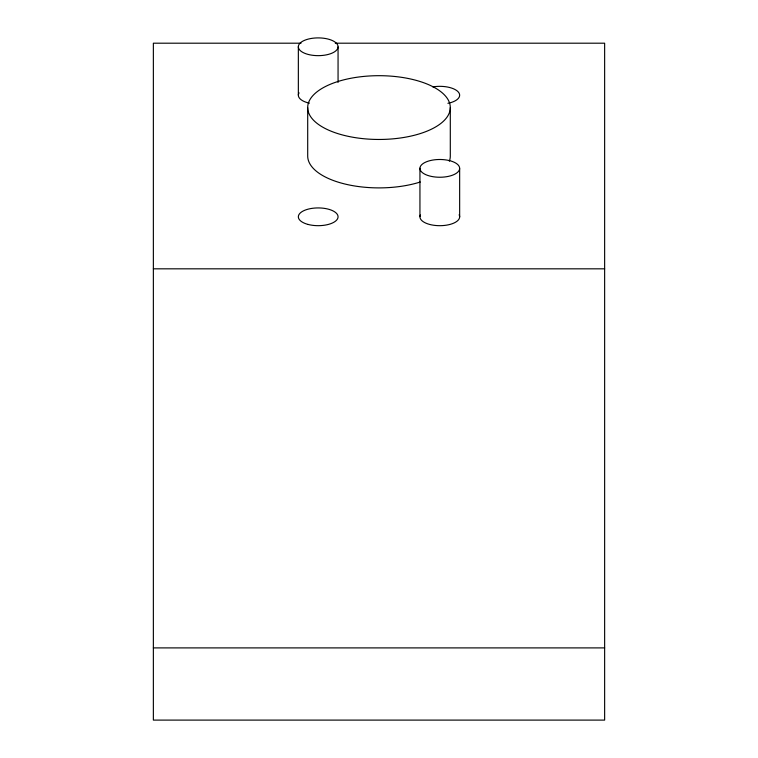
<?xml version="1.0" encoding="UTF-8"?>
<svg xmlns="http://www.w3.org/2000/svg" width="758" height="758" viewBox="0 0 758 758"><rect width="100%" height="100%" fill="white"/><g stroke="black" fill="none" stroke-linecap="round" stroke-linejoin="round"><path stroke-width="1.14" d="M301.03 43.197L153.362 43.197L153.362 720.1L604.638 720.1L604.638 43.197L335.292 43.197M153.362 268.825L604.638 268.825M153.362 647.9L604.638 647.9M459.651 168.541A19.86 8.878 0 0 1 429.54 175.97A19.86 8.878 0 0 1 430.203 160.592A19.86 8.878 0 0 1 459.651 168.541L459.651 216.977M450.299 107.579A71.299 31.883 0 0 1 343.346 135.189A71.299 31.883 0 0 1 343.346 79.96A71.299 31.883 0 0 1 450.299 107.579L450.299 156.006A71.299 31.883 0 0 1 449.342 161.208M419.941 168.2L419.941 216.636M338.059 46.949A19.86 8.878 0 0 1 307.947 54.377A19.86 8.878 0 0 1 308.61 38.999A19.86 8.878 0 0 1 338.059 46.949L338.059 82.395M307.701 107.579L307.701 156.006A71.299 31.883 0 0 0 346.264 184.336A71.299 31.883 0 0 0 420.245 182.015M298.349 46.608L298.349 95.044M459.121 214.76A19.86 8.878 0 0 1 440.038 225.685A19.86 8.878 0 0 1 420.368 214.978M432.818 86.895A19.86 8.878 0 0 1 458.154 91.832A19.86 8.878 0 0 1 447.921 103.315M309.406 103.173A19.86 8.878 0 0 1 299.069 92.836M308.127 224.453A19.86 8.878 0 0 0 338.059 216.883A19.86 8.878 0 0 0 308.421 209.075A19.86 8.878 0 0 0 308.127 224.453"/></g></svg>
